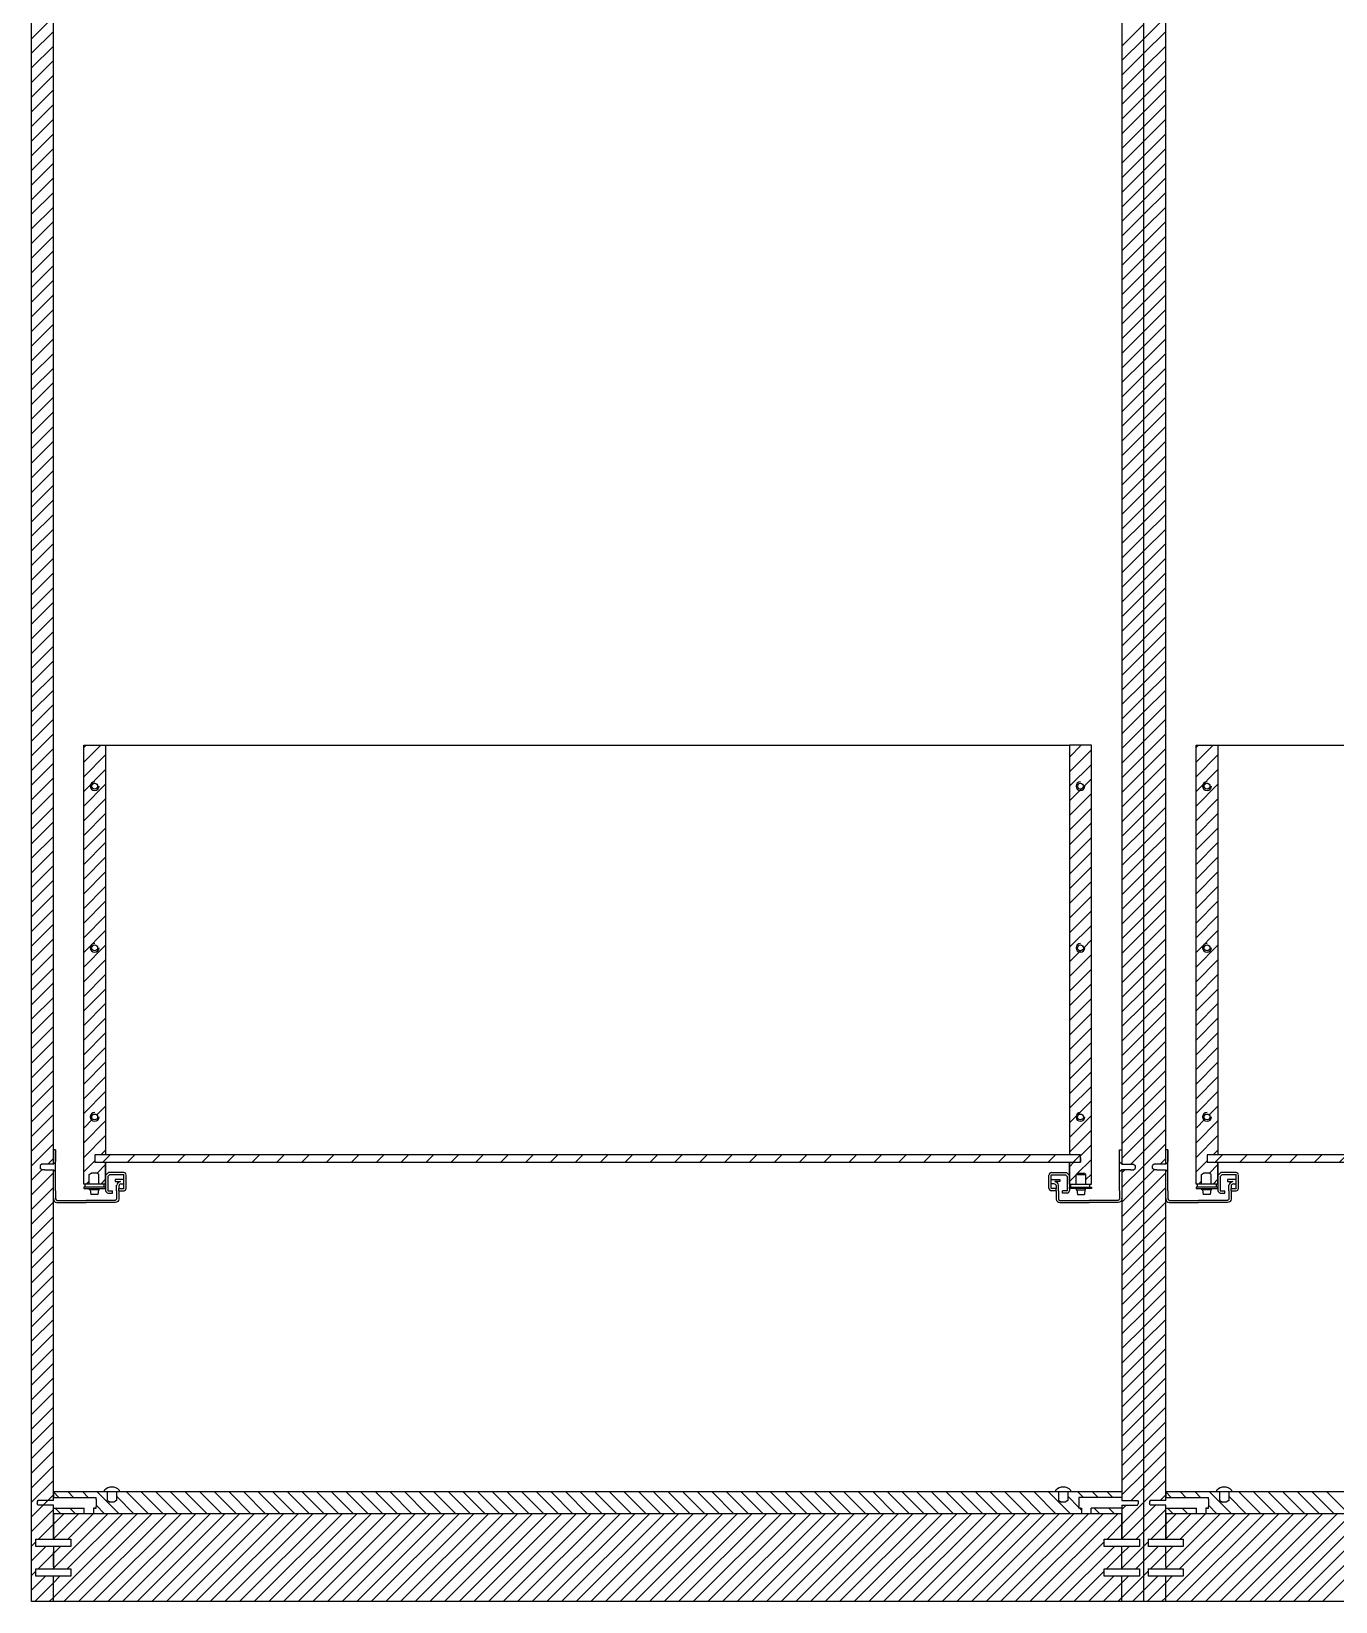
# Model space of a CAD drawing. Header units: millimetres. Extents: x 46 to 2055, y -437 to 1004.
# Drawn here: x 569.8 to 658.9, y 782.7 to 890 of the extents above; entities that cross this region are included whole.
import ezdxf

# ---------------------------------------------------------------- set-up
doc = ezdxf.new("R2010")
doc.units = ezdxf.units.MM
for name, color, linetype in [('filatura', 8, 'Continuous'), ('Livello 1', 175, 'Continuous'), ('particolari', 6, 'Continuous')]:
    doc.layers.add(name, color=color, linetype=linetype)

msp = doc.modelspace()

# ---------------------------------------------------------------- hatches: boundary and pattern name
h = msp.add_hatch()
h.set_pattern_fill('JIS_WOOD', color=175, scale=1.7)
h.paths.add_polyline_path([(641.49, 812.99), (641.49, 813.19), (574.14, 813.19), (574.14, 812.69), (574.89, 812.69), (640.74, 812.69), (641.49, 812.69)])
h = msp.add_hatch()
h.set_pattern_fill('JIS_WOOD', color=175, scale=1.7)
h.set_pattern_definition([(45, (76, 0), (-0.85, 0.85), [])])
h.paths.add_polyline_path([(717.49, 812.99), (717.49, 813.19), (650.14, 813.19), (650.14, 812.69), (650.89, 812.69), (716.74, 812.69), (717.49, 812.69)])

# ---------------------------------------------------------------- linework, layer by layer
for p, q in [((569.82, 782.68), (569.82, 983.88)), ((645.82, 788.68), (645.82, 983.88)), ((645.82, 788.68), (645.82, 983.88)), ((644.32, 982.96), (644.32, 812.57)), ((571.32, 887.03), (571.32, 933.95)), ((647.32, 887.03), (647.32, 933.95)), ((571.32, 885.53), (571.32, 887.03)), ((647.32, 885.53), (647.32, 887.03)), ((571.32, 838.6), (571.32, 885.53)), ((647.32, 838.6), (647.32, 885.53)), ((573.39, 811.19), (573.39, 841.19)), ((573.39, 841.19), (574.89, 841.19)), ((574.89, 841.19), (574.89, 822.89)), ((574.89, 841.19), (640.74, 841.19)), ((642.24, 841.19), (640.74, 841.19)), ((640.74, 841.19), (640.74, 822.89)), ((642.24, 811.19), (642.24, 841.19)), ((649.39, 811.19), (649.39, 841.19)), ((649.39, 841.19), (650.89, 841.19)), ((650.89, 841.19), (650.89, 822.89)), ((650.89, 841.19), (716.74, 841.19)), ((571.32, 837.1), (571.32, 838.6)), ((647.32, 837.1), (647.32, 838.6)), ((571.32, 812.57), (571.32, 837.1)), ((647.32, 812.57), (647.32, 837.1)), ((574.89, 822.89), (574.89, 813.19)), ((640.74, 822.89), (640.74, 813.99)), ((650.89, 822.89), (650.89, 813.99)), ((640.74, 813.99), (640.74, 813.19)), ((650.89, 813.99), (650.89, 813.19)), ((571.32, 789.59), (571.32, 812.17)), ((574.14, 812.69), (574.14, 812.69)), ((574.89, 812.69), (574.89, 812.09)), ((574.89, 811.19), (574.89, 812.69)), ((640.74, 812.69), (640.74, 812.09)), ((640.74, 811.19), (640.74, 812.69)), ((644.32, 812.17), (644.32, 789.59)), ((647.32, 789.59), (647.32, 812.17)), ((650.14, 812.69), (650.14, 812.69)), ((650.89, 812.69), (650.89, 812.09)), ((650.89, 811.19), (650.89, 812.69)), ((574.89, 811.19), (573.39, 811.19)), ((574.89, 812.09), (574.89, 811.89)), ((574.89, 811.89), (574.89, 811.69)), ((574.89, 811.69), (574.89, 811.19)), ((640.74, 812.09), (640.74, 811.89)), ((640.74, 811.89), (640.74, 811.69)), ((640.74, 811.69), (640.74, 811.19)), ((640.74, 811.19), (642.24, 811.19)), ((650.89, 811.19), (649.39, 811.19)), ((650.89, 812.09), (650.89, 811.89)), ((650.89, 811.89), (650.89, 811.69)), ((650.89, 811.69), (650.89, 811.19)), ((571.32, 789.59), (571.32, 790.18)), ((644.32, 790.18), (571.32, 790.18)), ((571.32, 790.18), (571.32, 789.8)), ((574.82, 790.18), (571.32, 790.18)), ((575.82, 790.18), (574.82, 790.18)), ((575.02, 790.18), (574.82, 790.18)), ((640.98, 790.18), (639.98, 790.18)), ((640.18, 790.18), (639.98, 790.18)), ((647.32, 789.59), (647.32, 790.18)), ((647.32, 790.18), (647.32, 789.8)), ((650.82, 790.18), (647.32, 790.18)), ((720.32, 790.18), (647.32, 790.18)), ((651.82, 790.18), (650.82, 790.18)), ((651.02, 790.18), (650.82, 790.18)), ((571.32, 788.68), (571.32, 789.26)), ((571.32, 786.95), (571.32, 789.26)), ((644.32, 788.68), (571.32, 788.68)), ((571.32, 788.68), (571.32, 786.95)), ((571.32, 788.68), (571.32, 786.95)), ((644.32, 789.26), (644.32, 788.68)), ((644.32, 786.95), (644.32, 788.68)), ((644.32, 788.68), (644.32, 786.95)), ((645.82, 782.68), (645.82, 788.68)), ((645.82, 782.68), (645.82, 788.68)), ((647.32, 788.68), (647.32, 789.26)), ((647.32, 786.95), (647.32, 789.26)), ((647.32, 788.68), (647.32, 786.95)), ((647.32, 788.68), (647.32, 786.95)), ((720.32, 788.68), (647.32, 788.68)), ((569.82, 786.48), (569.82, 786.58)), ((569.82, 786.18), (569.82, 786.48)), ((571.32, 786.45), (571.32, 785.08)), ((644.32, 784.91), (644.32, 786.45)), ((647.32, 785.08), (647.32, 786.45)), ((569.82, 786.08), (569.82, 786.18)), ((571.32, 785.08), (571.32, 786.08)), ((570.12, 784.91), (571.32, 784.91)), ((571.32, 785.08), (571.32, 784.91)), ((571.32, 782.68), (571.32, 784.41)), ((571.32, 782.68), (571.32, 784.41)), ((644.32, 782.68), (644.32, 784.41)), ((647.32, 785.08), (647.32, 784.91)), ((647.32, 782.68), (647.32, 784.41)), ((647.32, 782.68), (647.32, 784.41)), ((645.82, 782.68), (569.82, 782.68)), ((721.82, 782.68), (645.82, 782.68))]:
    msp.add_line(p, q)
at = {"color": 175, "linetype": 'Continuous'}
for p, q in [((569.82, 889.46), (571.32, 890.96)), ((644.32, 888.96), (645.82, 890.46)), ((645.82, 889.46), (647.32, 890.96)), ((569.82, 888.46), (571.32, 889.96)), ((644.32, 887.96), (645.82, 889.46)), ((645.82, 888.46), (647.32, 889.96)), ((569.82, 887.46), (571.32, 888.96)), ((644.32, 886.96), (645.82, 888.46)), ((645.82, 887.46), (647.32, 888.96)), ((569.82, 886.46), (571.32, 887.96)), ((644.32, 885.96), (645.82, 887.46)), ((645.82, 886.46), (647.32, 887.96)), ((569.82, 885.46), (571.32, 886.96)), ((644.32, 884.96), (645.82, 886.46)), ((645.82, 885.46), (647.32, 886.96)), ((569.82, 884.46), (571.32, 885.96)), ((644.32, 883.96), (645.82, 885.46)), ((645.82, 884.46), (647.32, 885.96)), ((569.82, 883.46), (571.32, 884.96)), ((644.32, 882.96), (645.82, 884.46)), ((645.82, 883.46), (647.32, 884.96)), ((569.82, 882.46), (571.32, 883.96)), ((569.82, 881.46), (571.32, 882.96)), ((644.32, 881.96), (645.82, 883.46)), ((645.82, 882.46), (647.32, 883.96)), ((645.82, 881.46), (647.32, 882.96)), ((569.82, 880.46), (571.32, 881.96)), ((644.32, 880.96), (645.82, 882.46)), ((645.82, 880.46), (647.32, 881.96)), ((569.82, 879.46), (571.32, 880.96)), ((644.32, 879.96), (645.82, 881.46)), ((645.82, 879.46), (647.32, 880.96)), ((569.82, 878.46), (571.32, 879.96)), ((644.32, 878.96), (645.82, 880.46)), ((645.82, 878.46), (647.32, 879.96)), ((569.82, 877.46), (571.32, 878.96)), ((644.32, 877.96), (645.82, 879.46)), ((645.82, 877.46), (647.32, 878.96)), ((569.82, 876.46), (571.32, 877.96)), ((644.32, 876.96), (645.82, 878.46)), ((645.82, 876.46), (647.32, 877.96)), ((569.82, 875.46), (571.32, 876.96)), ((644.32, 875.96), (645.82, 877.46)), ((645.82, 875.46), (647.32, 876.96)), ((569.82, 874.46), (571.32, 875.96)), ((644.32, 874.96), (645.82, 876.46)), ((644.32, 873.96), (645.82, 875.46)), ((645.82, 874.46), (647.32, 875.96)), ((569.82, 873.46), (571.32, 874.96)), ((644.32, 872.96), (645.82, 874.46)), ((645.82, 873.46), (647.32, 874.96)), ((569.82, 872.46), (571.32, 873.96)), ((644.32, 871.96), (645.82, 873.46)), ((645.82, 872.46), (647.32, 873.96)), ((569.82, 871.46), (571.32, 872.96)), ((644.32, 870.96), (645.82, 872.46)), ((645.82, 871.46), (647.32, 872.96)), ((569.82, 870.46), (571.32, 871.96)), ((644.32, 869.96), (645.82, 871.46)), ((645.82, 870.46), (647.32, 871.96)), ((569.82, 869.46), (571.32, 870.96)), ((644.32, 868.96), (645.82, 870.46)), ((645.82, 869.46), (647.32, 870.96)), ((569.82, 868.46), (571.32, 869.96)), ((644.32, 867.96), (645.82, 869.46)), ((645.82, 868.46), (647.32, 869.96)), ((569.82, 867.46), (571.32, 868.96)), ((569.82, 866.46), (571.32, 867.96)), ((644.32, 866.96), (645.82, 868.46)), ((645.82, 867.46), (647.32, 868.96)), ((645.82, 866.46), (647.32, 867.96)), ((569.82, 865.46), (571.32, 866.96)), ((644.32, 865.96), (645.82, 867.46)), ((645.82, 865.46), (647.32, 866.96)), ((569.82, 864.46), (571.32, 865.96)), ((644.32, 864.96), (645.82, 866.46)), ((645.82, 864.46), (647.32, 865.96)), ((569.82, 863.46), (571.32, 864.96)), ((644.32, 863.96), (645.82, 865.46)), ((645.82, 863.46), (647.32, 864.96)), ((569.82, 862.46), (571.32, 863.96)), ((644.32, 862.96), (645.82, 864.46)), ((645.82, 862.46), (647.32, 863.96)), ((569.82, 861.46), (571.32, 862.96)), ((644.32, 861.96), (645.82, 863.46)), ((645.82, 861.46), (647.32, 862.96)), ((569.82, 860.46), (571.32, 861.96)), ((644.32, 860.96), (645.82, 862.46)), ((645.82, 860.46), (647.32, 861.96)), ((569.82, 859.46), (571.32, 860.96)), ((644.32, 859.96), (645.82, 861.46)), ((644.32, 858.96), (645.82, 860.46)), ((645.82, 859.46), (647.32, 860.96)), ((569.82, 858.46), (571.32, 859.96)), ((644.32, 857.96), (645.82, 859.46)), ((645.82, 858.46), (647.32, 859.96)), ((569.82, 857.46), (571.32, 858.96)), ((644.32, 856.96), (645.82, 858.46)), ((645.82, 857.46), (647.32, 858.96)), ((569.82, 856.46), (571.32, 857.96)), ((644.32, 855.96), (645.82, 857.46)), ((645.82, 856.46), (647.32, 857.96)), ((569.82, 855.46), (571.32, 856.96)), ((644.32, 854.96), (645.82, 856.46)), ((645.82, 855.46), (647.32, 856.96)), ((569.82, 854.46), (571.32, 855.96)), ((644.32, 853.96), (645.82, 855.46)), ((645.82, 854.46), (647.32, 855.96)), ((569.82, 853.46), (571.32, 854.96)), ((569.82, 852.46), (571.32, 853.96)), ((644.32, 852.96), (645.82, 854.46)), ((645.82, 853.46), (647.32, 854.96)), ((645.82, 852.46), (647.32, 853.96)), ((569.82, 851.46), (571.32, 852.96)), ((644.32, 851.96), (645.82, 853.46)), ((645.82, 851.46), (647.32, 852.96)), ((569.82, 850.46), (571.32, 851.96)), ((644.32, 850.96), (645.82, 852.46)), ((645.82, 850.46), (647.32, 851.96)), ((569.82, 849.46), (571.32, 850.96)), ((644.32, 849.96), (645.82, 851.46)), ((645.82, 849.46), (647.32, 850.96)), ((569.82, 848.46), (571.32, 849.96)), ((644.32, 848.96), (645.82, 850.46)), ((645.82, 848.46), (647.32, 849.96)), ((569.82, 847.46), (571.32, 848.96)), ((644.32, 847.96), (645.82, 849.46)), ((645.82, 847.46), (647.32, 848.96)), ((569.82, 846.46), (571.32, 847.96)), ((644.32, 846.96), (645.82, 848.46)), ((645.82, 846.46), (647.32, 847.96)), ((569.82, 845.46), (571.32, 846.96)), ((644.32, 845.96), (645.82, 847.46)), ((644.32, 844.96), (645.82, 846.46)), ((645.82, 845.46), (647.32, 846.96)), ((569.82, 844.46), (571.32, 845.96)), ((644.32, 843.96), (645.82, 845.46)), ((645.82, 844.46), (647.32, 845.96)), ((569.82, 843.46), (571.32, 844.96)), ((644.32, 842.96), (645.82, 844.46)), ((645.82, 843.46), (647.32, 844.96)), ((569.82, 842.46), (571.32, 843.96)), ((644.32, 841.96), (645.82, 843.46)), ((645.82, 842.46), (647.32, 843.96)), ((569.82, 841.46), (571.32, 842.96)), ((644.32, 840.96), (645.82, 842.46)), ((645.82, 841.46), (647.32, 842.96)), ((569.82, 840.46), (571.32, 841.96)), ((573.39, 841.03), (573.55, 841.19)), ((573.39, 840.03), (574.55, 841.19)), ((640.74, 840.38), (641.55, 841.19)), ((644.32, 839.96), (645.82, 841.46)), ((645.82, 840.46), (647.32, 841.96)), ((649.39, 841.03), (649.55, 841.19)), ((649.39, 840.03), (650.55, 841.19)), ((569.82, 839.46), (571.32, 840.96)), ((573.39, 839.03), (574.89, 840.53)), ((640.74, 839.38), (642.24, 840.88)), ((644.32, 838.96), (645.82, 840.46)), ((645.82, 839.46), (647.32, 840.96)), ((649.39, 839.03), (650.89, 840.53)), ((569.82, 838.46), (571.32, 839.96)), ((569.82, 837.46), (571.32, 838.96)), ((573.39, 838.03), (574.89, 839.53)), ((640.74, 838.38), (642.24, 839.88)), ((644.32, 837.96), (645.82, 839.46)), ((645.82, 838.46), (647.32, 839.96)), ((645.82, 837.46), (647.32, 838.96)), ((649.39, 838.03), (650.89, 839.53)), ((569.82, 836.46), (571.32, 837.96)), ((573.39, 837.03), (574.89, 838.53)), ((640.74, 837.38), (641.56, 838.2)), ((640.74, 836.38), (642.24, 837.88)), ((641.68, 838.32), (642.24, 838.88)), ((644.32, 836.96), (645.82, 838.46)), ((645.82, 836.46), (647.32, 837.96)), ((649.39, 837.03), (650.89, 838.53)), ((569.82, 835.46), (571.32, 836.96)), ((573.39, 836.03), (574.89, 837.53)), ((640.74, 835.38), (642.24, 836.88)), ((644.32, 835.96), (645.82, 837.46)), ((645.82, 835.46), (647.32, 836.96)), ((649.39, 836.03), (650.89, 837.53)), ((569.82, 834.46), (571.32, 835.96)), ((573.39, 835.03), (574.89, 836.53)), ((640.74, 834.38), (642.24, 835.88)), ((644.32, 834.96), (645.82, 836.46)), ((645.82, 834.46), (647.32, 835.96)), ((649.39, 835.03), (650.89, 836.53)), ((569.82, 833.46), (571.32, 834.96)), ((573.39, 834.03), (574.89, 835.53)), ((640.74, 833.38), (642.24, 834.88)), ((644.32, 833.96), (645.82, 835.46)), ((645.82, 833.46), (647.32, 834.96)), ((649.39, 834.03), (650.89, 835.53)), ((569.82, 832.46), (571.32, 833.96)), ((573.39, 833.03), (574.89, 834.53)), ((640.74, 832.38), (642.24, 833.88)), ((644.32, 832.96), (645.82, 834.46)), ((645.82, 832.46), (647.32, 833.96)), ((649.39, 833.03), (650.89, 834.53)), ((569.82, 831.46), (571.32, 832.96)), ((573.39, 832.03), (574.89, 833.53)), ((573.39, 831.03), (574.89, 832.53)), ((640.74, 831.38), (642.24, 832.88)), ((644.32, 831.96), (645.82, 833.46)), ((645.82, 831.46), (647.32, 832.96)), ((649.39, 832.03), (650.89, 833.53)), ((649.39, 831.03), (650.89, 832.53)), ((569.82, 830.46), (571.32, 831.96)), ((573.39, 830.03), (574.89, 831.53)), ((640.74, 830.38), (642.24, 831.88)), ((644.32, 830.96), (645.82, 832.46)), ((644.32, 829.96), (645.82, 831.46)), ((645.82, 830.46), (647.32, 831.96)), ((649.39, 830.03), (650.89, 831.53)), ((569.82, 829.46), (571.32, 830.96)), ((573.39, 829.03), (574.89, 830.53)), ((640.74, 829.38), (642.24, 830.88)), ((644.32, 828.96), (645.82, 830.46)), ((645.82, 829.46), (647.32, 830.96)), ((649.39, 829.03), (650.89, 830.53)), ((569.82, 828.46), (571.32, 829.96)), ((573.39, 828.03), (574.89, 829.53)), ((640.74, 828.38), (642.24, 829.88)), ((644.32, 827.96), (645.82, 829.46)), ((645.82, 828.46), (647.32, 829.96)), ((649.39, 828.03), (650.89, 829.53)), ((569.82, 827.46), (571.32, 828.96)), ((573.39, 827.03), (574.89, 828.53)), ((640.74, 827.38), (642.24, 828.88)), ((644.32, 826.96), (645.82, 828.46)), ((645.82, 827.46), (647.32, 828.96)), ((649.39, 827.03), (650.89, 828.53)), ((569.82, 826.46), (571.32, 827.96)), ((573.39, 826.03), (574.89, 827.53)), ((640.74, 826.38), (641.5, 827.14)), ((641.69, 827.33), (642.24, 827.88)), ((644.32, 825.96), (645.82, 827.46)), ((645.82, 826.46), (647.32, 827.96)), ((649.39, 826.03), (650.89, 827.53)), ((569.82, 825.46), (571.32, 826.96)), ((573.39, 825.03), (574.89, 826.53)), ((640.74, 825.38), (642.24, 826.88)), ((644.32, 824.96), (645.82, 826.46)), ((645.82, 825.46), (647.32, 826.96)), ((649.39, 825.03), (650.89, 826.53)), ((569.82, 824.46), (571.32, 825.96)), ((573.39, 824.03), (574.89, 825.53)), ((640.74, 824.38), (642.24, 825.88)), ((644.32, 823.96), (645.82, 825.46)), ((645.82, 824.46), (647.32, 825.96)), ((649.39, 824.03), (650.89, 825.53)), ((569.82, 823.46), (571.32, 824.96)), ((569.82, 822.46), (571.32, 823.96)), ((573.39, 823.03), (574.89, 824.53)), ((640.74, 823.38), (642.24, 824.88)), ((644.32, 822.96), (645.82, 824.46)), ((645.82, 823.46), (647.32, 824.96)), ((645.82, 822.46), (647.32, 823.96)), ((649.39, 823.03), (650.89, 824.53)), ((569.82, 821.46), (571.32, 822.96)), ((573.39, 822.03), (574.89, 823.53)), ((640.74, 822.38), (642.24, 823.88)), ((640.74, 821.38), (642.24, 822.88)), ((644.32, 821.96), (645.82, 823.46)), ((645.82, 821.46), (647.32, 822.96)), ((649.39, 822.03), (650.89, 823.53)), ((569.82, 820.46), (571.32, 821.96)), ((573.39, 821.03), (574.89, 822.53)), ((640.74, 820.38), (642.24, 821.88)), ((644.32, 820.96), (645.82, 822.46)), ((645.82, 820.46), (647.32, 821.96)), ((649.39, 821.03), (650.89, 822.53)), ((569.82, 819.46), (571.32, 820.96)), ((573.39, 820.03), (574.89, 821.53)), ((640.74, 819.38), (642.24, 820.88)), ((644.32, 819.96), (645.82, 821.46)), ((645.82, 819.46), (647.32, 820.96)), ((649.39, 820.03), (650.89, 821.53)), ((569.82, 818.46), (571.32, 819.96)), ((573.39, 819.03), (574.89, 820.53)), ((640.74, 818.38), (642.24, 819.88)), ((644.32, 818.96), (645.82, 820.46)), ((645.82, 818.46), (647.32, 819.96)), ((649.39, 819.03), (650.89, 820.53)), ((569.82, 817.46), (571.32, 818.96)), ((573.39, 818.03), (574.89, 819.53)), ((640.74, 817.38), (642.24, 818.88)), ((644.32, 817.96), (645.82, 819.46)), ((645.82, 817.46), (647.32, 818.96)), ((649.39, 818.03), (650.89, 819.53)), ((569.82, 816.46), (571.32, 817.96)), ((573.39, 817.03), (574.89, 818.53)), ((573.39, 816.03), (574.89, 817.53)), ((640.74, 816.38), (642.24, 817.88)), ((644.32, 816.96), (645.82, 818.46)), ((645.82, 816.46), (647.32, 817.96)), ((649.39, 817.03), (650.89, 818.53)), ((649.39, 816.03), (650.89, 817.53)), ((569.82, 815.46), (571.32, 816.96)), ((574.28, 815.93), (574.89, 816.53)), ((640.74, 815.38), (642.24, 816.88)), ((644.32, 815.96), (645.82, 817.46)), ((644.32, 814.96), (645.82, 816.46)), ((645.82, 815.46), (647.32, 816.96)), ((650.28, 815.93), (650.89, 816.53)), ((569.82, 814.46), (571.32, 815.96)), ((573.39, 815.03), (574, 815.64)), ((573.39, 814.03), (574.89, 815.53)), ((640.74, 814.38), (642.24, 815.88)), ((644.32, 813.96), (645.82, 815.46)), ((645.82, 814.46), (647.32, 815.96)), ((649.39, 815.03), (650, 815.64)), ((649.39, 814.03), (650.89, 815.53)), ((569.82, 813.46), (571.32, 814.96)), ((573.39, 813.03), (574.89, 814.53)), ((640.74, 813.38), (642.24, 814.88)), ((644.32, 812.96), (645.82, 814.46)), ((645.82, 813.46), (647.32, 814.96)), ((649.39, 813.03), (650.89, 814.53)), ((569.82, 812.46), (571.32, 813.96)), ((574.55, 813.19), (574.89, 813.53)), ((641.49, 813.13), (642.24, 813.88)), ((644.93, 812.57), (645.82, 813.46)), ((645.82, 812.46), (647.32, 813.96)), ((650.55, 813.19), (650.89, 813.53)), ((569.82, 811.46), (570.53, 812.17)), ((570.93, 812.57), (571.32, 812.96)), ((573.39, 812.03), (574.14, 812.78)), ((574.29, 811.93), (574.89, 812.53)), ((640.74, 812.38), (641.05, 812.69)), ((641.23, 811.87), (642.24, 812.88)), ((644.32, 810.96), (645.82, 812.46)), ((644.32, 811.96), (644.53, 812.17)), ((645.82, 811.46), (646.53, 812.17)), ((646.93, 812.57), (647.32, 812.96)), ((649.39, 812.03), (650.14, 812.78)), ((650.29, 811.93), (650.89, 812.53)), ((569.82, 810.46), (571.32, 811.96)), ((573.55, 811.19), (573.76, 811.41)), ((574.55, 811.19), (574.89, 811.53)), ((640.74, 811.38), (641.2, 811.84)), ((641.87, 811.51), (642.24, 811.88)), ((644.32, 809.96), (645.82, 811.46)), ((645.82, 810.46), (647.32, 811.96)), ((649.55, 811.19), (649.76, 811.41)), ((650.55, 811.19), (650.89, 811.53)), ((569.82, 809.46), (571.32, 810.96)), ((644.32, 808.96), (645.82, 810.46)), ((645.82, 809.46), (647.32, 810.96)), ((569.82, 808.46), (571.32, 809.96)), ((569.82, 807.46), (571.32, 808.96)), ((644.32, 807.96), (645.82, 809.46)), ((645.82, 808.46), (647.32, 809.96)), ((645.82, 807.46), (647.32, 808.96)), ((569.82, 806.46), (571.32, 807.96)), ((644.32, 806.96), (645.82, 808.46)), ((645.82, 806.46), (647.32, 807.96)), ((569.82, 805.46), (571.32, 806.96)), ((644.32, 805.96), (645.82, 807.46)), ((645.82, 805.46), (647.32, 806.96)), ((569.82, 804.46), (571.32, 805.96)), ((644.32, 804.96), (645.82, 806.46)), ((645.82, 804.46), (647.32, 805.96)), ((569.82, 803.46), (571.32, 804.96)), ((644.32, 803.96), (645.82, 805.46)), ((645.82, 803.46), (647.32, 804.96)), ((569.82, 802.46), (571.32, 803.96)), ((644.32, 802.96), (645.82, 804.46)), ((645.82, 802.46), (647.32, 803.96)), ((569.82, 801.46), (571.32, 802.96)), ((644.32, 801.96), (645.82, 803.46)), ((645.82, 801.46), (647.32, 802.96)), ((569.82, 800.46), (571.32, 801.96)), ((644.32, 800.96), (645.82, 802.46)), ((644.32, 799.96), (645.82, 801.46)), ((645.82, 800.46), (647.32, 801.96)), ((569.82, 799.46), (571.32, 800.96)), ((644.32, 798.96), (645.82, 800.46)), ((645.82, 799.46), (647.32, 800.96)), ((569.82, 798.46), (571.32, 799.96)), ((644.32, 797.96), (645.82, 799.46)), ((645.82, 798.46), (647.32, 799.96)), ((569.82, 797.46), (571.32, 798.96)), ((644.32, 796.96), (645.82, 798.46)), ((645.82, 797.46), (647.32, 798.96)), ((569.82, 796.46), (571.32, 797.96)), ((644.32, 795.96), (645.82, 797.46)), ((645.82, 796.46), (647.32, 797.96)), ((569.82, 795.46), (571.32, 796.96)), ((644.32, 794.96), (645.82, 796.46)), ((645.82, 795.46), (647.32, 796.96)), ((569.82, 794.46), (571.32, 795.96)), ((569.82, 793.46), (571.32, 794.96)), ((644.32, 793.96), (645.82, 795.46)), ((645.82, 794.46), (647.32, 795.96)), ((645.82, 793.46), (647.32, 794.96)), ((569.82, 792.46), (571.32, 793.96)), ((644.32, 792.96), (645.82, 794.46)), ((645.82, 792.46), (647.32, 793.96)), ((569.82, 791.46), (571.32, 792.96)), ((644.32, 791.96), (645.82, 793.46)), ((645.82, 791.46), (647.32, 792.96)), ((569.82, 790.46), (571.32, 791.96)), ((644.32, 790.96), (645.82, 792.46)), ((645.82, 790.46), (647.32, 791.96)), ((569.82, 789.46), (571.32, 790.96)), ((644.32, 789.96), (645.82, 791.46)), ((645.82, 789.46), (647.32, 790.96)), ((570.62, 789.26), (570.95, 789.59)), ((570.95, 789.59), (571.32, 789.96)), ((571.7, 789.8), (571.32, 790.18)), ((572.7, 789.8), (572.32, 790.18)), ((573.7, 789.8), (573.32, 790.18)), ((575.82, 788.68), (574.32, 790.18)), ((576.82, 788.68), (575.62, 789.88)), ((577.82, 788.68), (576.32, 790.18)), ((578.82, 788.68), (577.32, 790.18)), ((579.82, 788.68), (578.32, 790.18)), ((580.82, 788.68), (579.32, 790.18)), ((581.82, 788.68), (580.32, 790.18)), ((582.82, 788.68), (581.32, 790.18)), ((583.82, 788.68), (582.32, 790.18)), ((584.82, 788.68), (583.32, 790.18)), ((585.82, 788.68), (584.32, 790.18)), ((586.82, 788.68), (585.32, 790.18)), ((587.82, 788.68), (586.32, 790.18)), ((588.82, 788.68), (587.32, 790.18)), ((589.82, 788.68), (588.32, 790.18)), ((590.82, 788.68), (589.32, 790.18)), ((591.82, 788.68), (590.32, 790.18)), ((592.82, 788.68), (591.32, 790.18)), ((593.82, 788.68), (592.32, 790.18)), ((594.82, 788.68), (593.32, 790.18)), ((595.82, 788.68), (594.32, 790.18)), ((596.82, 788.68), (595.32, 790.18)), ((597.82, 788.68), (596.32, 790.18)), ((598.82, 788.68), (597.32, 790.18)), ((599.82, 788.68), (598.32, 790.18)), ((600.82, 788.68), (599.32, 790.18)), ((601.82, 788.68), (600.32, 790.18)), ((602.82, 788.68), (601.32, 790.18)), ((603.82, 788.68), (602.32, 790.18)), ((604.82, 788.68), (603.32, 790.18)), ((605.82, 788.68), (604.32, 790.18)), ((606.82, 788.68), (605.32, 790.18)), ((607.82, 788.68), (606.32, 790.18)), ((608.82, 788.68), (607.32, 790.18)), ((609.82, 788.68), (608.32, 790.18)), ((610.82, 788.68), (609.32, 790.18)), ((611.82, 788.68), (610.32, 790.18)), ((612.82, 788.68), (611.32, 790.18)), ((613.82, 788.68), (612.32, 790.18)), ((614.82, 788.68), (613.32, 790.18)), ((615.82, 788.68), (614.32, 790.18)), ((616.82, 788.68), (615.32, 790.18)), ((617.82, 788.68), (616.32, 790.18)), ((618.82, 788.68), (617.32, 790.18)), ((619.82, 788.68), (618.32, 790.18)), ((620.82, 788.68), (619.32, 790.18)), ((621.82, 788.68), (620.32, 790.18)), ((622.82, 788.68), (621.32, 790.18)), ((623.82, 788.68), (622.32, 790.18)), ((624.82, 788.68), (623.32, 790.18)), ((625.82, 788.68), (624.32, 790.18)), ((626.82, 788.68), (625.32, 790.18)), ((627.82, 788.68), (626.32, 790.18)), ((628.82, 788.68), (627.32, 790.18)), ((629.82, 788.68), (628.32, 790.18)), ((630.82, 788.68), (629.32, 790.18)), ((631.82, 788.68), (630.32, 790.18)), ((632.82, 788.68), (631.32, 790.18)), ((633.82, 788.68), (632.32, 790.18)), ((634.82, 788.68), (633.32, 790.18)), ((635.82, 788.68), (634.32, 790.18)), ((636.82, 788.68), (635.32, 790.18)), ((637.82, 788.68), (636.32, 790.18)), ((638.82, 788.68), (637.32, 790.18)), ((639.82, 788.68), (638.32, 790.18)), ((640.82, 788.68), (639.32, 790.18)), ((641.39, 789.1), (640.62, 789.88)), ((641.7, 789.8), (641.32, 790.18)), ((642.7, 789.8), (642.32, 790.18)), ((643.7, 789.8), (643.32, 790.18)), ((644.95, 789.59), (645.82, 790.46)), ((646.95, 789.59), (647.32, 789.96)), ((647.7, 789.8), (647.32, 790.18)), ((648.7, 789.8), (648.32, 790.18)), ((649.7, 789.8), (649.32, 790.18)), ((651.82, 788.68), (650.32, 790.18)), ((652.82, 788.68), (651.62, 789.88)), ((653.82, 788.68), (652.32, 790.18)), ((654.82, 788.68), (653.32, 790.18)), ((655.82, 788.68), (654.32, 790.18)), ((656.82, 788.68), (655.32, 790.18)), ((657.82, 788.68), (656.32, 790.18)), ((658.82, 788.68), (657.32, 790.18)), ((659.82, 788.68), (658.32, 790.18)), ((569.82, 788.46), (570.62, 789.26)), ((569.82, 787.46), (571.32, 788.96)), ((571.32, 787.96), (572.04, 788.68)), ((571.32, 786.96), (573.04, 788.68)), ((571.32, 784.96), (575.04, 788.68)), ((571.32, 782.96), (577.04, 788.68)), ((571.82, 788.68), (571.44, 789.06)), ((572.04, 782.68), (578.04, 788.68)), ((572.27, 784.91), (576.04, 788.68)), ((572.31, 786.95), (574.04, 788.68)), ((572.82, 788.68), (572.44, 789.06)), ((573.04, 782.68), (579.04, 788.68)), ((574.04, 788.68), (574.06, 788.7)), ((574.04, 782.68), (580.04, 788.68)), ((574.82, 788.68), (574.24, 789.26)), ((575.04, 782.68), (581.04, 788.68)), ((576.04, 782.68), (582.04, 788.68)), ((577.04, 782.68), (583.04, 788.68)), ((578.04, 782.68), (584.04, 788.68)), ((579.04, 782.68), (585.04, 788.68)), ((580.04, 782.68), (586.04, 788.68)), ((581.04, 782.68), (587.04, 788.68)), ((582.04, 782.68), (588.04, 788.68)), ((583.04, 782.68), (589.04, 788.68)), ((584.04, 782.68), (590.04, 788.68)), ((585.04, 782.68), (591.04, 788.68)), ((586.04, 782.68), (592.04, 788.68)), ((587.04, 782.68), (593.04, 788.68)), ((588.04, 782.68), (594.04, 788.68)), ((589.04, 782.68), (595.04, 788.68)), ((590.04, 782.68), (596.04, 788.68)), ((591.04, 782.68), (597.04, 788.68)), ((592.04, 782.68), (598.04, 788.68)), ((593.04, 782.68), (599.04, 788.68)), ((594.04, 782.68), (600.04, 788.68)), ((595.04, 782.68), (601.04, 788.68)), ((596.04, 782.68), (602.04, 788.68)), ((597.04, 782.68), (603.04, 788.68)), ((598.04, 782.68), (604.04, 788.68)), ((599.04, 782.68), (605.04, 788.68)), ((600.04, 782.68), (606.04, 788.68)), ((601.04, 782.68), (607.04, 788.68)), ((602.04, 782.68), (608.04, 788.68)), ((603.04, 782.68), (609.04, 788.68)), ((604.04, 782.68), (610.04, 788.68)), ((605.04, 782.68), (611.04, 788.68)), ((606.04, 782.68), (612.04, 788.68)), ((607.04, 782.68), (613.04, 788.68)), ((608.04, 782.68), (614.04, 788.68)), ((609.04, 782.68), (615.04, 788.68)), ((610.04, 782.68), (616.04, 788.68)), ((611.04, 782.68), (617.04, 788.68)), ((612.04, 782.68), (618.04, 788.68)), ((613.04, 782.68), (619.04, 788.68)), ((614.04, 782.68), (620.04, 788.68)), ((615.04, 782.68), (621.04, 788.68)), ((616.04, 782.68), (622.04, 788.68)), ((617.04, 782.68), (623.04, 788.68)), ((618.04, 782.68), (624.04, 788.68)), ((619.04, 782.68), (625.04, 788.68)), ((620.04, 782.68), (626.04, 788.68)), ((621.04, 782.68), (627.04, 788.68)), ((622.04, 782.68), (628.04, 788.68)), ((623.04, 782.68), (629.04, 788.68)), ((624.04, 782.68), (630.04, 788.68)), ((625.04, 782.68), (631.04, 788.68)), ((626.04, 782.68), (632.04, 788.68)), ((627.04, 782.68), (633.04, 788.68)), ((628.04, 782.68), (634.04, 788.68)), ((629.04, 782.68), (635.04, 788.68)), ((630.04, 782.68), (636.04, 788.68)), ((631.04, 782.68), (637.04, 788.68)), ((632.04, 782.68), (638.04, 788.68)), ((633.04, 782.68), (639.04, 788.68)), ((634.04, 782.68), (640.04, 788.68)), ((635.04, 782.68), (641.04, 788.68)), ((636.04, 782.68), (642.04, 788.68)), ((637.04, 782.68), (643.04, 788.68)), ((638.04, 782.68), (644.04, 788.68)), ((642.82, 788.68), (642.44, 789.06)), ((643.82, 788.68), (643.44, 789.06)), ((644.32, 787.96), (645.82, 789.46)), ((644.32, 788.96), (644.62, 789.26)), ((645.82, 788.46), (646.62, 789.26)), ((645.82, 787.46), (647.32, 788.96)), ((647.32, 787.96), (648.04, 788.68)), ((647.32, 786.96), (649.04, 788.68)), ((647.32, 784.96), (651.04, 788.68)), ((647.32, 782.96), (653.04, 788.68)), ((647.82, 788.68), (647.44, 789.06)), ((648.04, 782.68), (654.04, 788.68)), ((648.27, 784.91), (652.04, 788.68)), ((648.31, 786.95), (650.04, 788.68)), ((648.82, 788.68), (648.44, 789.06)), ((649.04, 782.68), (655.04, 788.68)), ((650.04, 788.68), (650.06, 788.7)), ((650.04, 782.68), (656.04, 788.68)), ((650.82, 788.68), (650.24, 789.26)), ((651.04, 782.68), (657.04, 788.68)), ((652.04, 782.68), (658.04, 788.68)), ((653.04, 782.68), (659.04, 788.68)), ((654.04, 782.68), (660.04, 788.68)), ((655.04, 782.68), (661.04, 788.68)), ((656.04, 782.68), (662.04, 788.68)), ((657.04, 782.68), (663.04, 788.68)), ((658.04, 782.68), (664.04, 788.68)), ((570.31, 786.95), (571.32, 787.96)), ((643.31, 786.95), (644.32, 787.96)), ((644.32, 786.96), (645.82, 788.46)), ((645.31, 786.95), (645.82, 787.46)), ((646.31, 786.95), (647.32, 787.96)), ((569.82, 786.46), (570.12, 786.76)), ((569.82, 785.46), (570.81, 786.45)), ((571.31, 786.95), (571.32, 786.96)), ((571.32, 785.96), (571.81, 786.45)), ((639.04, 782.68), (643.12, 786.76)), ((640.04, 782.68), (643.81, 786.45)), ((644.31, 786.95), (644.32, 786.96)), ((644.32, 784.96), (646.12, 786.76)), ((644.32, 785.96), (644.81, 786.45)), ((645.82, 785.46), (646.81, 786.45)), ((647.31, 786.95), (647.32, 786.96)), ((647.32, 785.96), (647.81, 786.45)), ((570.27, 784.91), (571.32, 785.96)), ((643.27, 784.91), (644.32, 785.96)), ((645.27, 784.91), (645.82, 785.46)), ((646.27, 784.91), (647.32, 785.96)), ((569.82, 784.46), (570.12, 784.76)), ((569.82, 783.46), (570.77, 784.41)), ((571.27, 784.91), (571.32, 784.96)), ((571.32, 783.96), (571.77, 784.41)), ((641.04, 782.68), (643.12, 784.76)), ((642.04, 782.68), (643.77, 784.41)), ((644.27, 784.91), (644.32, 784.96)), ((644.32, 782.96), (646.12, 784.76)), ((644.32, 783.96), (644.77, 784.41)), ((645.82, 783.46), (646.77, 784.41)), ((647.27, 784.91), (647.32, 784.96)), ((647.32, 783.96), (647.77, 784.41)), ((570.04, 782.68), (571.32, 783.96)), ((643.04, 782.68), (644.32, 783.96)), ((645.04, 782.68), (645.82, 783.46)), ((646.04, 782.68), (647.32, 783.96)), ((571.04, 782.68), (571.32, 782.96)), ((644.04, 782.68), (644.32, 782.96)), ((647.04, 782.68), (647.32, 782.96))]:
    msp.add_line(p, q, dxfattribs=at)
for points in [[(641.49, 812.99), (641.49, 812.69), (641.49, 813.19), (574.14, 813.19), (574.14, 812.69), (574.89, 812.69), (640.74, 812.69), (641.49, 812.69), (641.49, 812.69)], [(717.49, 812.99), (717.49, 812.69), (717.49, 813.19), (650.14, 813.19), (650.14, 812.69), (650.89, 812.69), (716.74, 812.69), (717.49, 812.69), (717.49, 812.69)]]:
    msp.add_lwpolyline(points)
msp.add_arc((575.07, 810.77), 0.0346, 191.6025, 256.8524)
at = {"layer": 'filatura'}
for centre in [(574.14, 838.39), (641.49, 838.39), (650.14, 838.39), (574.14, 827.34), (641.49, 827.34), (650.14, 827.34), (574.14, 815.79), (641.49, 815.79), (650.14, 815.79), (650.14, 815.79)]:
    msp.add_arc(centre, 0.3, 90, 0, dxfattribs=at)
at = {"layer": 'Livello 1'}
msp.add_line((641.43, 789.06), (641.57, 788.92), dxfattribs=at)
at = {"layer": 'particolari'}
for p, q in [((571.47, 813.54), (571.32, 813.54)), ((571.47, 810.74), (571.47, 813.54)), ((571.47, 813.54), (571.47, 812.79)), ((571.47, 813.54), (571.47, 812.74)), ((644.17, 810.74), (644.17, 813.54)), ((644.17, 813.54), (644.32, 813.54)), ((647.47, 813.54), (647.32, 813.54)), ((647.47, 810.74), (647.47, 813.54)), ((647.47, 813.54), (647.47, 812.79)), ((647.47, 813.54), (647.47, 812.74)), ((570.52, 812.57), (570.41, 812.47)), ((570.41, 812.47), (570.41, 812.27)), ((570.52, 812.17), (570.41, 812.27)), ((571.32, 812.57), (570.52, 812.57)), ((570.71, 812.17), (570.52, 812.17)), ((570.71, 812.17), (571.32, 812.17)), ((571.32, 812.57), (571.47, 812.7)), ((571.32, 812.17), (571.47, 812.03)), ((644.32, 812.57), (644.17, 812.7)), ((644.32, 812.17), (644.17, 812.03)), ((644.32, 812.57), (645.12, 812.57)), ((644.93, 812.17), (644.32, 812.17)), ((644.93, 812.17), (645.12, 812.17)), ((645.12, 812.57), (645.23, 812.47)), ((645.12, 812.17), (645.23, 812.27)), ((645.23, 812.47), (645.23, 812.27)), ((646.52, 812.57), (646.41, 812.47)), ((646.41, 812.27), (646.41, 812.47)), ((646.52, 812.17), (646.41, 812.27)), ((647.32, 812.57), (646.52, 812.57)), ((646.71, 812.17), (646.52, 812.17)), ((646.71, 812.17), (647.32, 812.17)), ((647.32, 812.57), (647.47, 812.7)), ((647.32, 812.17), (647.47, 812.03)), ((573.49, 810.99), (573.49, 811.19)), ((573.76, 811.86), (573.91, 811.94)), ((573.76, 811.19), (573.76, 811.86)), ((574.28, 811.94), (573.91, 811.94)), ((574.43, 811.86), (574.28, 811.94)), ((574.43, 811.19), (574.43, 811.86)), ((574.79, 810.99), (574.79, 811.19)), ((575.09, 811.99), (574.89, 811.79)), ((574.89, 811.19), (574.89, 810.76)), ((575.15, 811.84), (575.04, 811.73)), ((575.04, 811.73), (575.04, 810.77)), ((576.12, 811.99), (575.09, 811.99)), ((576.11, 811.84), (575.15, 811.84)), ((576.14, 811.52), (575.55, 811.52)), ((575.55, 811.52), (575.55, 811.37)), ((575.55, 811.37), (575.89, 811.37)), ((575.64, 810.74), (575.64, 811.12)), ((575.79, 811.07), (575.79, 810.89)), ((575.94, 811.22), (576.14, 811.22)), ((576.14, 810.92), (576.14, 811.81)), ((576.29, 810.91), (576.29, 811.82)), ((639.34, 810.91), (639.34, 811.82)), ((639.49, 810.92), (639.49, 811.81)), ((639.49, 811.52), (640.08, 811.52)), ((639.69, 811.22), (639.49, 811.22)), ((639.51, 811.99), (640.54, 811.99)), ((639.52, 811.84), (640.48, 811.84)), ((640.08, 811.37), (639.74, 811.37)), ((639.84, 811.07), (639.84, 810.89)), ((639.99, 810.74), (639.99, 811.12)), ((640.08, 811.52), (640.08, 811.37)), ((640.48, 811.84), (640.59, 811.73)), ((640.54, 811.99), (640.74, 811.79)), ((640.59, 811.73), (640.59, 810.77)), ((640.74, 811.19), (640.74, 810.76)), ((640.84, 810.99), (640.84, 811.19)), ((641.2, 811.86), (641.35, 811.94)), ((641.2, 811.19), (641.2, 811.86)), ((641.2, 811.86), (641.87, 811.86)), ((641.35, 811.94), (641.72, 811.94)), ((641.87, 811.86), (641.72, 811.94)), ((641.87, 811.19), (641.87, 811.86)), ((642.14, 810.99), (642.14, 811.19)), ((649.49, 810.99), (649.49, 811.19)), ((649.76, 811.86), (649.91, 811.94)), ((649.76, 811.19), (649.76, 811.86)), ((650.28, 811.94), (649.91, 811.94)), ((650.43, 811.86), (650.28, 811.94)), ((650.43, 811.19), (650.43, 811.86)), ((650.79, 810.99), (650.79, 811.19)), ((651.09, 811.99), (650.89, 811.79)), ((650.89, 811.19), (650.89, 810.76)), ((651.15, 811.84), (651.04, 811.73)), ((651.04, 811.73), (651.04, 810.77)), ((652.12, 811.99), (651.09, 811.99)), ((652.11, 811.84), (651.15, 811.84)), ((652.14, 811.52), (651.55, 811.52)), ((651.55, 811.52), (651.55, 811.37)), ((651.55, 811.37), (651.89, 811.37)), ((651.64, 810.74), (651.64, 811.12)), ((651.79, 811.07), (651.79, 810.89)), ((651.94, 811.22), (652.14, 811.22)), ((652.14, 810.92), (652.14, 811.81)), ((652.29, 810.91), (652.29, 811.82)), ((574.89, 810.99), (573.39, 810.99)), ((573.39, 810.99), (573.39, 810.89)), ((573.39, 810.89), (574.89, 810.89)), ((573.79, 810.81), (573.79, 810.89)), ((574.43, 810.81), (573.79, 810.81)), ((573.83, 810.81), (573.87, 810.49)), ((574.35, 810.49), (573.87, 810.49)), ((574.39, 810.81), (574.35, 810.49)), ((574.43, 810.89), (574.43, 810.81)), ((574.89, 810.89), (574.89, 810.99)), ((575.05, 810.59), (575.36, 810.59)), ((575.06, 810.74), (575.36, 810.74)), ((575.36, 810.59), (575.36, 810.74)), ((575.79, 810.74), (575.79, 810.89)), ((575.79, 810.89), (576.11, 810.89)), ((575.79, 810.74), (576.14, 810.74)), ((639.84, 810.74), (639.49, 810.74)), ((639.84, 810.89), (639.52, 810.89)), ((639.84, 810.74), (639.84, 810.89)), ((640.27, 810.59), (640.27, 810.74)), ((640.57, 810.74), (640.27, 810.74)), ((640.58, 810.59), (640.27, 810.59)), ((640.74, 810.89), (640.74, 810.99)), ((640.74, 810.99), (642.24, 810.99)), ((642.24, 810.89), (640.74, 810.89)), ((641.2, 810.89), (641.2, 810.81)), ((641.2, 810.81), (641.84, 810.81)), ((641.24, 810.81), (641.28, 810.49)), ((641.28, 810.49), (641.76, 810.49)), ((641.8, 810.81), (641.76, 810.49)), ((641.84, 810.81), (641.84, 810.89)), ((642.24, 810.99), (642.24, 810.89)), ((650.89, 810.99), (649.39, 810.99)), ((649.39, 810.99), (649.39, 810.89)), ((649.39, 810.89), (650.89, 810.89)), ((649.79, 810.81), (649.79, 810.89)), ((650.43, 810.81), (649.79, 810.81)), ((649.83, 810.81), (649.87, 810.49)), ((650.35, 810.49), (649.87, 810.49)), ((650.39, 810.81), (650.35, 810.49)), ((650.43, 810.89), (650.43, 810.81)), ((650.89, 810.89), (650.89, 810.99)), ((651.05, 810.59), (651.36, 810.59)), ((651.06, 810.74), (651.36, 810.74)), ((651.36, 810.59), (651.36, 810.74)), ((651.79, 810.74), (651.79, 810.89)), ((651.79, 810.89), (652.11, 810.89)), ((651.79, 810.74), (652.14, 810.74)), ((570.25, 789.59), (570.2, 789.51)), ((571.32, 789.59), (570.25, 789.59)), ((571.32, 789.8), (574.24, 789.8)), ((574.24, 789.67), (574.24, 789.8)), ((574.24, 789.67), (574.24, 789.18)), ((574.82, 790.18), (574.82, 790.28)), ((575.02, 789.58), (575.02, 790.18)), ((575.62, 790.18), (575.62, 789.58)), ((575.62, 790.18), (575.62, 789.58)), ((575.82, 790.28), (575.82, 790.18)), ((639.82, 790.18), (639.82, 790.28)), ((640.02, 789.58), (640.02, 790.18)), ((640.62, 790.18), (640.62, 789.58)), ((640.62, 790.18), (640.62, 789.58)), ((640.82, 790.28), (640.82, 790.18)), ((641.39, 789.8), (641.39, 789.18)), ((644.32, 789.8), (641.39, 789.8)), ((644.32, 789.59), (645.38, 789.59)), ((645.38, 789.59), (645.43, 789.51)), ((646.25, 789.59), (646.2, 789.51)), ((647.32, 789.59), (646.25, 789.59)), ((647.32, 789.8), (650.24, 789.8)), ((650.24, 789.67), (650.24, 789.8)), ((650.24, 789.67), (650.24, 789.18)), ((650.82, 790.18), (650.82, 790.28)), ((651.02, 789.58), (651.02, 790.18)), ((651.62, 790.18), (651.62, 789.58)), ((651.62, 790.18), (651.62, 789.58)), ((651.82, 790.28), (651.82, 790.18)), ((570.2, 789.51), (570.2, 789.35)), ((570.25, 789.26), (570.2, 789.35)), ((571.32, 789.26), (570.25, 789.26)), ((571.32, 789.06), (573.42, 789.06)), ((573.42, 788.7), (573.42, 789.06)), ((574.14, 789.06), (574.06, 789.06)), ((574.06, 789.06), (574.06, 788.68)), ((574.14, 789.06), (574.24, 789.06)), ((574.24, 789.06), (574.24, 789.18)), ((575.02, 789.58), (575.19, 789.48)), ((575.44, 789.48), (575.19, 789.48)), ((575.62, 789.58), (575.44, 789.48)), ((640.02, 789.58), (640.19, 789.48)), ((640.44, 789.48), (640.19, 789.48)), ((640.62, 789.58), (640.44, 789.48)), ((641.39, 789.06), (641.39, 789.18)), ((641.49, 789.06), (641.39, 789.06)), ((641.49, 789.06), (641.57, 789.06)), ((641.57, 789.06), (641.57, 788.68)), ((644.32, 789.06), (642.22, 789.06)), ((642.22, 788.68), (642.22, 789.06)), ((644.32, 789.26), (645.38, 789.26)), ((645.38, 789.26), (645.43, 789.35)), ((645.43, 789.51), (645.43, 789.35)), ((646.2, 789.51), (646.2, 789.35)), ((646.25, 789.26), (646.2, 789.35)), ((647.32, 789.26), (646.25, 789.26)), ((647.32, 789.06), (649.42, 789.06)), ((649.42, 788.68), (649.42, 789.06)), ((650.14, 789.06), (650.06, 789.06)), ((650.06, 789.06), (650.06, 788.68)), ((650.14, 789.06), (650.24, 789.06)), ((650.24, 789.06), (650.24, 789.18)), ((651.02, 789.58), (651.19, 789.48)), ((651.44, 789.48), (651.19, 789.48)), ((651.62, 789.58), (651.44, 789.48)), ((570.12, 786.95), (572.52, 786.95)), ((570.12, 786.95), (571.32, 786.95)), ((570.12, 786.45), (570.12, 786.95)), ((570.82, 786.45), (570.12, 786.45)), ((572.52, 786.45), (570.82, 786.45)), ((572.52, 786.95), (572.52, 786.45)), ((643.12, 786.95), (645.52, 786.95)), ((643.12, 786.95), (644.32, 786.95)), ((643.12, 786.45), (643.12, 786.95)), ((643.82, 786.45), (643.12, 786.45)), ((645.52, 786.45), (643.82, 786.45)), ((645.52, 786.95), (645.52, 786.45)), ((646.12, 786.95), (646.12, 786.45)), ((646.12, 786.95), (648.52, 786.95)), ((646.12, 786.95), (647.32, 786.95)), ((646.82, 786.45), (646.12, 786.45)), ((648.52, 786.45), (646.82, 786.45)), ((648.52, 786.95), (648.52, 786.45)), ((570.12, 784.91), (572.52, 784.91)), ((570.12, 784.41), (570.12, 784.91)), ((570.82, 784.41), (570.12, 784.41)), ((572.52, 784.41), (570.82, 784.41)), ((572.52, 784.91), (572.52, 784.41)), ((643.12, 784.91), (645.52, 784.91)), ((643.12, 784.41), (643.12, 784.91)), ((643.82, 784.41), (643.12, 784.41)), ((645.52, 784.41), (643.82, 784.41)), ((645.52, 784.91), (645.52, 784.41)), ((646.12, 784.91), (646.12, 784.41)), ((646.12, 784.91), (648.52, 784.91)), ((646.12, 784.91), (647.32, 784.91)), ((646.82, 784.41), (646.12, 784.41)), ((648.52, 784.41), (646.82, 784.41)), ((648.52, 784.91), (648.52, 784.41))]:
    msp.add_line(p, q, dxfattribs=at)
for points in [[(571.32, 810.18), (571.32, 810.24), (571.32, 810.18, 0.346599), (571.55, 809.94), (573.55, 809.94)], [(571.47, 810.74), (571.47, 810.24), (571.47, 810.19, 0.313791), (571.56, 810.09), (573.55, 810.09)], [(575.79, 810.74), (575.79, 810.24), (575.79, 810.18, -0.346599), (575.55, 809.94), (573.55, 809.94)], [(575.64, 810.74), (575.64, 810.24), (575.64, 810.19, -0.313791), (575.54, 810.09), (573.55, 810.09)], [(639.84, 810.74), (639.84, 810.24), (639.84, 810.18, 0.346599), (640.08, 809.94), (642.08, 809.94)], [(639.99, 810.74), (639.99, 810.24), (639.99, 810.19, 0.313791), (640.09, 810.09), (642.08, 810.09)], [(644.17, 810.74), (644.17, 810.24), (644.17, 810.19, -0.313791), (644.07, 810.09), (642.08, 810.09)], [(644.32, 810.18), (644.32, 810.24), (644.32, 810.18, -0.346599), (644.08, 809.94), (642.08, 809.94)], [(647.32, 810.18), (647.32, 810.24), (647.32, 810.18, 0.346599), (647.55, 809.94), (649.55, 809.94)], [(647.47, 810.74), (647.47, 810.24), (647.47, 810.19, 0.313791), (647.56, 810.09), (649.55, 810.09)], [(651.79, 810.74), (651.79, 810.24), (651.79, 810.18, -0.346599), (651.55, 809.94), (649.55, 809.94)], [(651.64, 810.74), (651.64, 810.24), (651.64, 810.19, -0.313791), (651.54, 810.09), (649.55, 810.09)]]:
    msp.add_lwpolyline(points, format="xyb", dxfattribs=at)
for centre in [(574.14, 838.39), (641.49, 838.39), (641.49, 838.39), (650.14, 838.39), (650.14, 838.39), (574.14, 827.34), (641.49, 827.34), (641.49, 827.34), (650.14, 827.34), (650.14, 827.34), (574.14, 815.79), (574.14, 815.79), (641.49, 815.79), (650.14, 815.79), (650.14, 815.79), (650.14, 815.79)]:
    msp.add_circle(centre, 0.2, dxfattribs=at)
for centre, radius, start, end in [((575.92, 811.09), 0.279, 94.659, 174.2702), ((575.96, 811.04), 0.177, 97.9648, 172.0352), ((576.11, 811.81), 0.0346, 11.6025, 78.3975), ((576.11, 811.81), 0.185, 5.0146, 84.9854), ((639.53, 811.81), 0.185, 95.0146, 174.9854), ((639.53, 811.81), 0.0346, 101.6025, 168.3975), ((639.67, 811.04), 0.177, 7.9648, 82.0352), ((639.72, 811.09), 0.279, 5.7298, 85.341), ((651.92, 811.09), 0.279, 94.659, 174.2702), ((651.96, 811.04), 0.177, 97.9648, 172.0352), ((652.11, 811.81), 0.0346, 11.6025, 78.3975), ((652.11, 811.81), 0.185, 5.0146, 84.9854), ((575.07, 810.77), 0.185, 185.0146, 264.3199), ((576.11, 810.92), 0.0346, 281.6025, 348.3975), ((576.11, 810.92), 0.184, 280.4582, 355.0339), ((639.53, 810.92), 0.184, 184.9661, 259.5418), ((639.53, 810.92), 0.0346, 191.6025, 258.3975), ((640.56, 810.77), 0.0346, 283.1476, 348.3975), ((640.56, 810.77), 0.185, 275.6801, 354.9854), ((651.07, 810.77), 0.185, 185.0146, 264.3199), ((651.07, 810.77), 0.0346, 191.6025, 256.8524), ((652.11, 810.92), 0.0346, 281.6025, 348.3975), ((652.11, 810.92), 0.184, 280.4582, 355.0339), ((575.32, 789.82), 0.68, 42.6448, 137.3552), ((640.32, 789.82), 0.68, 42.6448, 137.3552), ((651.32, 789.82), 0.68, 42.6448, 137.3552)]:
    msp.add_arc(centre, radius, start, end, dxfattribs=at)

doc.saveas('drawing.dxf')
